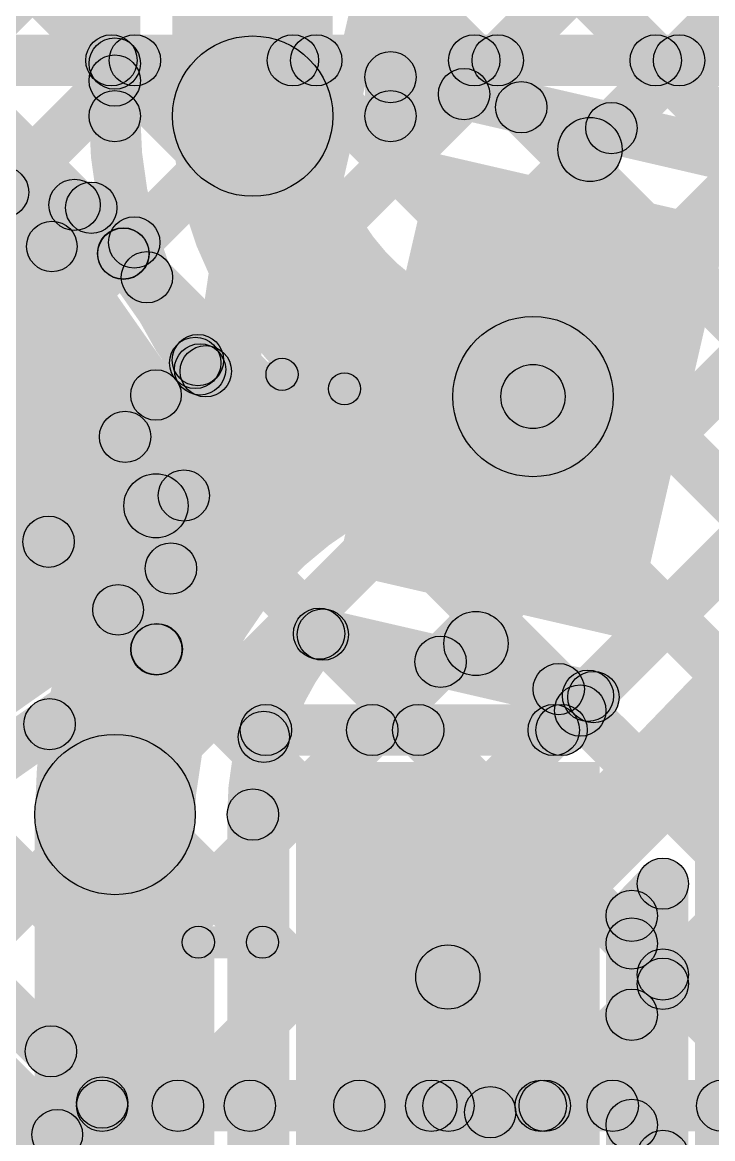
# Model space of a CAD drawing. Header units: millimetres. Extents: x -2.17 to 2.17, y -2.17 to 2.17.
# Drawn here: x -1.1864 to -1.0788, y 0.0838 to 0.2578 of the extents above; entities that cross this region are included whole.
import ezdxf

# ---------------------------------------------------------------- set-up
doc = ezdxf.new("R2010")
doc.units = ezdxf.units.MM
doc.header["$MEASUREMENT"] = 0
for name, color, linetype in [('BottomLayer', 5, 'Continuous'), ('BottomOverlay', 54, 'Continuous'), ('BottomPaste', 16, 'Continuous'), ('BottomSolder', 6, 'Continuous'), ('Mechanical2', 216, 'Continuous'), ('TopLayer', 1, 'Continuous'), ('TopOverlay', 2, 'Continuous'), ('TopPaste', 8, 'Continuous'), ('TopSolder', 216, 'Continuous')]:
    doc.layers.add(name, color=color, linetype=linetype)

# ---------------------------------------------------------------- blocks, each defined once
blk = doc.blocks.new('TEST_POINT_B_105')
at = {"layer": 'BottomLayer'}
blk.add_hatch(color=5, dxfattribs=at).paths.add_polyline_path([(0.015, 0.03), (-0.015, 0.03), (-0.03, 0.015), (-0.03, -0.015), (-0.015, -0.03), (0.015, -0.03), (0.03, -0.015), (0.03, 0.015)])
at = {"layer": 'BottomOverlay'}
h = blk.add_hatch(color=54, dxfattribs=at)
edge = h.paths.add_edge_path()
edge.add_arc((-0.017, 0.037), 0.00394, 0, 360)
h = blk.add_hatch(color=54, dxfattribs=at)
edge = h.paths.add_edge_path()
edge.add_arc((-0.017, 0.037), 0.00394, 0, 360)
h = blk.add_hatch(color=54, dxfattribs=at)
edge = h.paths.add_edge_path()
edge.add_arc((-0.017, 0.037), 0.00394, 0, 360)
for points in [[(0.017, 0.04094), (0.017, 0.03306), (-0.017, 0.03306), (-0.017, 0.04094)], [(0.017, 0.04094), (0.017, 0.03306), (-0.017, 0.03306), (-0.017, 0.04094)], [(-0.01978, 0.03978), (-0.01422, 0.03422), (-0.03422, 0.01422), (-0.03978, 0.01978)], [(0.03978, 0.01978), (0.03422, 0.01422), (0.01422, 0.03422), (0.01978, 0.03978)], [(-0.04094, 0.017), (-0.03306, 0.017), (-0.03306, -0.017), (-0.04094, -0.017)], [(0.03306, 0.017), (0.04094, 0.017), (0.04094, -0.017), (0.03306, -0.017)], [(-0.01422, -0.03422), (-0.01978, -0.03978), (-0.03978, -0.01978), (-0.03422, -0.01422)], [(0.03422, -0.01422), (0.03978, -0.01978), (0.01978, -0.03978), (0.01422, -0.03422)], [(0.017, -0.03306), (0.017, -0.04094), (-0.017, -0.04094), (-0.017, -0.03306)], [(0.017, -0.03306), (0.017, -0.04094), (-0.017, -0.04094), (-0.017, -0.03306)]]:
    blk.add_hatch(color=54, dxfattribs=at).paths.add_polyline_path(points)
h = blk.add_hatch(color=54, dxfattribs=at)
edge = h.paths.add_edge_path()
edge.add_arc((0.017, 0.037), 0.00394, 0, 360)
h = blk.add_hatch(color=54, dxfattribs=at)
edge = h.paths.add_edge_path()
edge.add_arc((0.017, 0.037), 0.00394, 0, 360)
h = blk.add_hatch(color=54, dxfattribs=at)
edge = h.paths.add_edge_path()
edge.add_arc((0.017, 0.037), 0.00394, 0, 360)
h = blk.add_hatch(color=54, dxfattribs=at)
edge = h.paths.add_edge_path()
edge.add_arc((-0.037, 0.017), 0.00394, 0, 360)
h = blk.add_hatch(color=54, dxfattribs=at)
edge = h.paths.add_edge_path()
edge.add_arc((-0.037, 0.017), 0.00394, 0, 360)
h = blk.add_hatch(color=54, dxfattribs=at)
edge = h.paths.add_edge_path()
edge.add_arc((0.037, 0.017), 0.00394, 0, 360)
h = blk.add_hatch(color=54, dxfattribs=at)
edge = h.paths.add_edge_path()
edge.add_arc((0.037, 0.017), 0.00394, 0, 360)
h = blk.add_hatch(color=54, dxfattribs=at)
edge = h.paths.add_edge_path()
edge.add_arc((-0.037, -0.017), 0.00394, 0, 360)
h = blk.add_hatch(color=54, dxfattribs=at)
edge = h.paths.add_edge_path()
edge.add_arc((-0.037, -0.017), 0.00394, 0, 360)
h = blk.add_hatch(color=54, dxfattribs=at)
edge = h.paths.add_edge_path()
edge.add_arc((0.037, -0.017), 0.00394, 0, 360)
h = blk.add_hatch(color=54, dxfattribs=at)
edge = h.paths.add_edge_path()
edge.add_arc((0.037, -0.017), 0.00394, 0, 360)
h = blk.add_hatch(color=54, dxfattribs=at)
edge = h.paths.add_edge_path()
edge.add_arc((-0.017, -0.037), 0.00394, 0, 360)
h = blk.add_hatch(color=54, dxfattribs=at)
edge = h.paths.add_edge_path()
edge.add_arc((-0.017, -0.037), 0.00394, 0, 360)
h = blk.add_hatch(color=54, dxfattribs=at)
edge = h.paths.add_edge_path()
edge.add_arc((-0.017, -0.037), 0.00394, 0, 360)
h = blk.add_hatch(color=54, dxfattribs=at)
edge = h.paths.add_edge_path()
edge.add_arc((0.017, -0.037), 0.00394, 0, 360)
h = blk.add_hatch(color=54, dxfattribs=at)
edge = h.paths.add_edge_path()
edge.add_arc((0.017, -0.037), 0.00394, 0, 360)
h = blk.add_hatch(color=54, dxfattribs=at)
edge = h.paths.add_edge_path()
edge.add_arc((0.017, -0.037), 0.00394, 0, 360)
at = {"layer": 'BottomPaste'}
blk.add_hatch(color=16, dxfattribs=at).paths.add_polyline_path([(0.015, 0.03), (-0.015, 0.03), (-0.03, 0.015), (-0.03, -0.015), (-0.015, -0.03), (0.015, -0.03), (0.03, -0.015), (0.03, 0.015)])
at = {"layer": 'BottomSolder'}
blk.add_hatch(color=6, dxfattribs=at).paths.add_polyline_path([(0.017, 0.034), (-0.017, 0.034), (-0.034, 0.017), (-0.034, -0.017), (-0.017, -0.034), (0.017, -0.034), (0.034, -0.017), (0.034, 0.017)])
at = {"layer": 'BottomOverlay'}
for centre in [(-0.017, 0.037), (-0.017, 0.037), (-0.017, 0.037), (0.017, 0.037), (0.017, 0.037), (0.017, 0.037), (-0.037, 0.017), (-0.037, 0.017), (0.037, 0.017), (0.037, 0.017), (-0.037, -0.017), (-0.037, -0.017), (0.037, -0.017), (0.037, -0.017), (-0.017, -0.037), (-0.017, -0.037), (-0.017, -0.037), (0.017, -0.037), (0.017, -0.037), (0.017, -0.037)]:
    blk.add_circle(centre, 0.00394, dxfattribs=at)
blk = doc.blocks.new('TEST_POINT_B_107')
at = {"layer": 'BottomLayer'}
blk.add_hatch(color=5, dxfattribs=at).paths.add_polyline_path([(0.015, 0.03), (-0.015, 0.03), (-0.03, 0.015), (-0.03, -0.015), (-0.015, -0.03), (0.015, -0.03), (0.03, -0.015), (0.03, 0.015)])
at = {"layer": 'BottomOverlay'}
h = blk.add_hatch(color=54, dxfattribs=at)
edge = h.paths.add_edge_path()
edge.add_arc((-0.017, 0.037), 0.00394, 0, 360)
h = blk.add_hatch(color=54, dxfattribs=at)
edge = h.paths.add_edge_path()
edge.add_arc((-0.017, 0.037), 0.00394, 0, 360)
h = blk.add_hatch(color=54, dxfattribs=at)
edge = h.paths.add_edge_path()
edge.add_arc((-0.017, 0.037), 0.00394, 0, 360)
for points in [[(0.017, 0.04094), (0.017, 0.03306), (-0.017, 0.03306), (-0.017, 0.04094)], [(0.017, 0.04094), (0.017, 0.03306), (-0.017, 0.03306), (-0.017, 0.04094)], [(-0.01978, 0.03978), (-0.01422, 0.03422), (-0.03422, 0.01422), (-0.03978, 0.01978)], [(0.03978, 0.01978), (0.03422, 0.01422), (0.01422, 0.03422), (0.01978, 0.03978)], [(-0.04094, 0.017), (-0.03306, 0.017), (-0.03306, -0.017), (-0.04094, -0.017)], [(0.03306, 0.017), (0.04094, 0.017), (0.04094, -0.017), (0.03306, -0.017)], [(-0.01422, -0.03422), (-0.01978, -0.03978), (-0.03978, -0.01978), (-0.03422, -0.01422)], [(0.03422, -0.01422), (0.03978, -0.01978), (0.01978, -0.03978), (0.01422, -0.03422)], [(0.017, -0.03306), (0.017, -0.04094), (-0.017, -0.04094), (-0.017, -0.03306)], [(0.017, -0.03306), (0.017, -0.04094), (-0.017, -0.04094), (-0.017, -0.03306)]]:
    blk.add_hatch(color=54, dxfattribs=at).paths.add_polyline_path(points)
h = blk.add_hatch(color=54, dxfattribs=at)
edge = h.paths.add_edge_path()
edge.add_arc((0.017, 0.037), 0.00394, 0, 360)
h = blk.add_hatch(color=54, dxfattribs=at)
edge = h.paths.add_edge_path()
edge.add_arc((0.017, 0.037), 0.00394, 0, 360)
h = blk.add_hatch(color=54, dxfattribs=at)
edge = h.paths.add_edge_path()
edge.add_arc((0.017, 0.037), 0.00394, 0, 360)
h = blk.add_hatch(color=54, dxfattribs=at)
edge = h.paths.add_edge_path()
edge.add_arc((-0.037, 0.017), 0.00394, 0, 360)
h = blk.add_hatch(color=54, dxfattribs=at)
edge = h.paths.add_edge_path()
edge.add_arc((-0.037, 0.017), 0.00394, 0, 360)
h = blk.add_hatch(color=54, dxfattribs=at)
edge = h.paths.add_edge_path()
edge.add_arc((0.037, 0.017), 0.00394, 0, 360)
h = blk.add_hatch(color=54, dxfattribs=at)
edge = h.paths.add_edge_path()
edge.add_arc((0.037, 0.017), 0.00394, 0, 360)
h = blk.add_hatch(color=54, dxfattribs=at)
edge = h.paths.add_edge_path()
edge.add_arc((-0.037, -0.017), 0.00394, 0, 360)
h = blk.add_hatch(color=54, dxfattribs=at)
edge = h.paths.add_edge_path()
edge.add_arc((-0.037, -0.017), 0.00394, 0, 360)
h = blk.add_hatch(color=54, dxfattribs=at)
edge = h.paths.add_edge_path()
edge.add_arc((0.037, -0.017), 0.00394, 0, 360)
h = blk.add_hatch(color=54, dxfattribs=at)
edge = h.paths.add_edge_path()
edge.add_arc((0.037, -0.017), 0.00394, 0, 360)
h = blk.add_hatch(color=54, dxfattribs=at)
edge = h.paths.add_edge_path()
edge.add_arc((-0.017, -0.037), 0.00394, 0, 360)
h = blk.add_hatch(color=54, dxfattribs=at)
edge = h.paths.add_edge_path()
edge.add_arc((-0.017, -0.037), 0.00394, 0, 360)
h = blk.add_hatch(color=54, dxfattribs=at)
edge = h.paths.add_edge_path()
edge.add_arc((-0.017, -0.037), 0.00394, 0, 360)
h = blk.add_hatch(color=54, dxfattribs=at)
edge = h.paths.add_edge_path()
edge.add_arc((0.017, -0.037), 0.00394, 0, 360)
h = blk.add_hatch(color=54, dxfattribs=at)
edge = h.paths.add_edge_path()
edge.add_arc((0.017, -0.037), 0.00394, 0, 360)
h = blk.add_hatch(color=54, dxfattribs=at)
edge = h.paths.add_edge_path()
edge.add_arc((0.017, -0.037), 0.00394, 0, 360)
at = {"layer": 'BottomPaste'}
blk.add_hatch(color=16, dxfattribs=at).paths.add_polyline_path([(0.015, 0.03), (-0.015, 0.03), (-0.03, 0.015), (-0.03, -0.015), (-0.015, -0.03), (0.015, -0.03), (0.03, -0.015), (0.03, 0.015)])
at = {"layer": 'BottomSolder'}
blk.add_hatch(color=6, dxfattribs=at).paths.add_polyline_path([(0.017, 0.034), (-0.017, 0.034), (-0.034, 0.017), (-0.034, -0.017), (-0.017, -0.034), (0.017, -0.034), (0.034, -0.017), (0.034, 0.017)])
at = {"layer": 'BottomOverlay'}
for centre in [(-0.017, 0.037), (-0.017, 0.037), (-0.017, 0.037), (0.017, 0.037), (0.017, 0.037), (0.017, 0.037), (-0.037, 0.017), (-0.037, 0.017), (0.037, 0.017), (0.037, 0.017), (-0.037, -0.017), (-0.037, -0.017), (0.037, -0.017), (0.037, -0.017), (-0.017, -0.037), (-0.017, -0.037), (-0.017, -0.037), (0.017, -0.037), (0.017, -0.037), (0.017, -0.037)]:
    blk.add_circle(centre, 0.00394, dxfattribs=at)
blk = doc.blocks.new('WS2812B_M____213')
at = {"layer": 'TopLayer'}
blk.add_hatch(color=1, dxfattribs=at).paths.add_polyline_path([(0.03504, -0.01142), (0.09409, -0.01142), (0.09409, -0.05079), (0.03504, -0.05079)])
at = {"layer": 'TopOverlay'}
h = blk.add_hatch(color=2, dxfattribs=at)
edge = h.paths.add_edge_path()
edge.add_arc((0.07, -0.06), 0.0025, 0, 360)
for points in [[(0.0725, -0.07), (0.0675, -0.07), (0.0675, -0.06), (0.0725, -0.06)], [(0.07, -0.0675), (0.07, -0.0725), (-0.07, -0.0725), (-0.07, -0.0675)]]:
    blk.add_hatch(color=2, dxfattribs=at).paths.add_polyline_path(points)
h = blk.add_hatch(color=2, dxfattribs=at)
edge = h.paths.add_edge_path()
edge.add_arc((0.07, -0.07), 0.0025, 0, 360)
h = blk.add_hatch(color=2, dxfattribs=at)
edge = h.paths.add_edge_path()
edge.add_arc((0.07, -0.07), 0.0025, 0, 360)
at = {"layer": 'TopPaste'}
blk.add_hatch(color=8, dxfattribs=at).paths.add_polyline_path([(0.03504, -0.01142), (0.09409, -0.01142), (0.09409, -0.05079), (0.03504, -0.05079)])
at = {"layer": 'TopSolder'}
blk.add_hatch(color=216, dxfattribs=at).paths.add_polyline_path([(0.03104, -0.00742), (0.09809, -0.00742), (0.09809, -0.05479), (0.03104, -0.05479)])
at = {"layer": 'TopOverlay'}
for centre in [(0.07, -0.06), (0.07, -0.07), (0.07, -0.07)]:
    blk.add_circle(centre, 0.0025, dxfattribs=at)
blk = doc.blocks.new('WS2812B_M____214')
at = {"layer": 'TopLayer'}
blk.add_hatch(color=1, dxfattribs=at).paths.add_polyline_path([(-0.09409, -0.01142), (-0.03504, -0.01142), (-0.03504, -0.05079), (-0.09409, -0.05079)])
at = {"layer": 'TopOverlay'}
h = blk.add_hatch(color=2, dxfattribs=at)
edge = h.paths.add_edge_path()
edge.add_arc((-0.07, -0.06), 0.0025, 0, 360)
for points in [[(-0.0675, -0.07), (-0.0725, -0.07), (-0.0725, -0.06), (-0.0675, -0.06)], [(0.07, -0.0675), (0.07, -0.0725), (-0.07, -0.0725), (-0.07, -0.0675)]]:
    blk.add_hatch(color=2, dxfattribs=at).paths.add_polyline_path(points)
h = blk.add_hatch(color=2, dxfattribs=at)
edge = h.paths.add_edge_path()
edge.add_arc((-0.07, -0.07), 0.0025, 0, 360)
h = blk.add_hatch(color=2, dxfattribs=at)
edge = h.paths.add_edge_path()
edge.add_arc((-0.07, -0.07), 0.0025, 0, 360)
at = {"layer": 'TopPaste'}
blk.add_hatch(color=8, dxfattribs=at).paths.add_polyline_path([(-0.09409, -0.01142), (-0.03504, -0.01142), (-0.03504, -0.05079), (-0.09409, -0.05079)])
at = {"layer": 'TopSolder'}
for points in [[(-0.09809, 0.05479), (-0.03104, 0.05479), (-0.03104, 0.00742), (-0.09809, 0.00742)], [(-0.09809, -0.00742), (-0.03104, -0.00742), (-0.03104, -0.05479), (-0.09809, -0.05479)]]:
    blk.add_hatch(color=216, dxfattribs=at).paths.add_polyline_path(points)
at = {"layer": 'TopOverlay'}
for centre in [(-0.07, -0.06), (-0.07, -0.07), (-0.07, -0.07)]:
    blk.add_circle(centre, 0.0025, dxfattribs=at)

msp = doc.modelspace()

# ---------------------------------------------------------------- hatches: boundary and pattern name
at = {"layer": 'BottomLayer'}
for points in [[(-2.022, 0.24789), (-2.022, 0.25589), (-0.734, 0.25589), (-0.734, 0.24789)], [(-1.20366, 0.24906), (-1.198, 0.25472), (-1.17547, 0.23219), (-1.18113, 0.22653)], [(-1.19343, 0.10856), (-1.19908, 0.11422), (-1.05858, 0.25472), (-1.05293, 0.24906)], [(-1.18663, 0.2285), (-1.19228, 0.23416), (-1.17172, 0.25472), (-1.16606, 0.24906)], [(-1.17916, 0.09455), (-1.18481, 0.1002), (-1.0303, 0.25472), (-1.02464, 0.24906)], [(-1.17537, 0.24906), (-1.16972, 0.25472), (-1.00672, 0.09172), (-1.01237, 0.08606)], [(-1.16788, 0.21896), (-1.17354, 0.22461), (-1.14344, 0.25472), (-1.13778, 0.24906)], [(-1.16044, 0.16983), (-1.1661, 0.17549), (-1.08687, 0.25472), (-1.08121, 0.24906)], [(-1.15936, 0.08606), (-1.16502, 0.09172), (-1.00202, 0.25472), (-0.99636, 0.24906)], [(-1.15623, 0.20232), (-1.16189, 0.20798), (-1.11515, 0.25472), (-1.1095, 0.24906)], [(-1.14709, 0.24906), (-1.14143, 0.25472), (-0.97843, 0.09172), (-0.98409, 0.08606)], [(-1.13107, 0.08606), (-1.13673, 0.09172), (-0.97373, 0.25472), (-0.96807, 0.24906)], [(-1.11881, 0.24906), (-1.11315, 0.25472), (-0.95014, 0.09171), (-0.9558, 0.08606)], [(-1.10279, 0.08606), (-1.10845, 0.09171), (-0.94545, 0.25472), (-0.93979, 0.24906)], [(-1.09052, 0.24906), (-1.08486, 0.25472), (-0.91694, 0.0868), (-0.9226, 0.08114)], [(-1.07451, 0.08606), (-1.08016, 0.09172), (-0.91716, 0.25472), (-0.91151, 0.24906)], [(-1.21972, 0.2326), (-1.21833, 0.24048), (-1.175, 0.23284), (-1.17639, 0.22496)], [(-1.17897, 0.22661), (-1.17242, 0.2312), (-1.15457, 0.20571), (-1.16112, 0.20112)], [(-1.17351, 0.21891), (-1.16785, 0.22456), (-1.035, 0.09172), (-1.04066, 0.08606)], [(-1.16155, 0.15939), (-1.16943, 0.16078), (-1.16179, 0.20411), (-1.15391, 0.20272)], [(-1.20587, 0.18447), (-1.20413, 0.19431), (-1.16474, 0.18737), (-1.16648, 0.17752)], [(-1.16409, 0.18121), (-1.15844, 0.18687), (-1.06329, 0.09172), (-1.06894, 0.08606)], [(-1.18868, 0.13896), (-1.19327, 0.14551), (-1.16778, 0.16336), (-1.16319, 0.15681)], [(-1.16838, 0.15721), (-1.16272, 0.16287), (-1.09157, 0.09172), (-1.09723, 0.08606)], [(-1.18501, 0.14556), (-1.17936, 0.15122), (-1.11985, 0.09172), (-1.12551, 0.08606)], [(-1.19933, 0.13159), (-1.19367, 0.13725), (-1.14814, 0.09172), (-1.1538, 0.08606)], [(-1.19883, 0.10856), (-1.19317, 0.11422), (-1.17117, 0.09222), (-1.17683, 0.08656)], [(-1.174, 0.08489), (-1.174, 0.09289), (-1.12, 0.09289), (-1.12, 0.08489)], [(-1.105, 0.08489), (-1.105, 0.09289), (-0.954, 0.09289), (-0.954, 0.08489)]]:
    msp.add_hatch(color=5, dxfattribs=at).paths.add_polyline_path(points)
h = msp.add_hatch(color=5, dxfattribs=at)
edge = h.paths.add_edge_path()
edge.add_arc((-1.17255, 0.25189), 0.004, 0, 360)
h = msp.add_hatch(color=5, dxfattribs=at)
edge = h.paths.add_edge_path()
edge.add_arc((-1.16889, 0.25189), 0.004, 0, 360)
h = msp.add_hatch(color=5, dxfattribs=at)
edge = h.paths.add_edge_path()
edge.add_arc((-1.14426, 0.25189), 0.004, 0, 360)
h = msp.add_hatch(color=5, dxfattribs=at)
edge = h.paths.add_edge_path()
edge.add_arc((-1.14061, 0.25189), 0.004, 0, 360)
h = msp.add_hatch(color=5, dxfattribs=at)
edge = h.paths.add_edge_path()
edge.add_arc((-1.11598, 0.25189), 0.004, 0, 360)
h = msp.add_hatch(color=5, dxfattribs=at)
edge = h.paths.add_edge_path()
edge.add_arc((-1.11232, 0.25189), 0.004, 0, 360)
h = msp.add_hatch(color=5, dxfattribs=at)
edge = h.paths.add_edge_path()
edge.add_arc((-1.08769, 0.25189), 0.004, 0, 360)
h = msp.add_hatch(color=5, dxfattribs=at)
edge = h.paths.add_edge_path()
edge.add_arc((-1.08404, 0.25189), 0.004, 0, 360)
h = msp.add_hatch(color=5, dxfattribs=at)
edge = h.paths.add_edge_path()
edge.add_arc((-1.18945, 0.23133), 0.004, 0, 360)
h = msp.add_hatch(color=5, dxfattribs=at)
edge = h.paths.add_edge_path()
edge.add_arc((-1.1783, 0.22936), 0.004, 0, 360)
h = msp.add_hatch(color=5, dxfattribs=at)
edge = h.paths.add_edge_path()
edge.add_arc((-1.17569, 0.2289), 0.004, 0, 360)
h = msp.add_hatch(color=5, dxfattribs=at)
edge = h.paths.add_edge_path()
edge.add_arc((-1.17569, 0.2289), 0.004, 0, 360)
h = msp.add_hatch(color=5, dxfattribs=at)
edge = h.paths.add_edge_path()
edge.add_arc((-1.17071, 0.22179), 0.004, 0, 360)
h = msp.add_hatch(color=5, dxfattribs=at)
edge = h.paths.add_edge_path()
edge.add_arc((-1.17068, 0.22174), 0.004, 0, 360)
h = msp.add_hatch(color=5, dxfattribs=at)
edge = h.paths.add_edge_path()
edge.add_arc((-1.15906, 0.20515), 0.004, 0, 360)
h = msp.add_hatch(color=5, dxfattribs=at)
edge = h.paths.add_edge_path()
edge.add_arc((-1.15785, 0.20341), 0.004, 0, 360)
h = msp.add_hatch(color=5, dxfattribs=at)
edge = h.paths.add_edge_path()
edge.add_arc((-1.15785, 0.20341), 0.004, 0, 360)
h = msp.add_hatch(color=5, dxfattribs=at)
edge = h.paths.add_edge_path()
edge.add_arc((-1.16126, 0.18404), 0.004, 0, 360)
h = msp.add_hatch(color=5, dxfattribs=at)
edge = h.paths.add_edge_path()
edge.add_arc((-1.16561, 0.18244), 0.005, 0, 360)
h = msp.add_hatch(color=5, dxfattribs=at)
edge = h.paths.add_edge_path()
edge.add_arc((-1.16327, 0.17266), 0.004, 0, 360)
h = msp.add_hatch(color=5, dxfattribs=at)
edge = h.paths.add_edge_path()
edge.add_arc((-1.16555, 0.16004), 0.004, 0, 360)
h = msp.add_hatch(color=5, dxfattribs=at)
edge = h.paths.add_edge_path()
edge.add_arc((-1.16549, 0.16008), 0.004, 0, 360)
h = msp.add_hatch(color=5, dxfattribs=at)
edge = h.paths.add_edge_path()
edge.add_arc((-1.16549, 0.16008), 0.004, 0, 360)
h = msp.add_hatch(color=5, dxfattribs=at)
edge = h.paths.add_edge_path()
edge.add_arc((-1.18219, 0.14839), 0.004, 0, 360)
h = msp.add_hatch(color=5, dxfattribs=at)
edge = h.paths.add_edge_path()
edge.add_arc((-1.18199, 0.09738), 0.004, 0, 360)
h = msp.add_hatch(color=5, dxfattribs=at)
edge = h.paths.add_edge_path()
edge.add_arc((-1.174, 0.08939), 0.004, 0, 360)
h = msp.add_hatch(color=5, dxfattribs=at)
edge = h.paths.add_edge_path()
edge.add_arc((-1.174, 0.08889), 0.004, 0, 360)
h = msp.add_hatch(color=5, dxfattribs=at)
edge = h.paths.add_edge_path()
edge.add_arc((-1.16219, 0.08889), 0.004, 0, 360)
h = msp.add_hatch(color=5, dxfattribs=at)
edge = h.paths.add_edge_path()
edge.add_arc((-1.15097, 0.08889), 0.004, 0, 360)
h = msp.add_hatch(color=5, dxfattribs=at)
edge = h.paths.add_edge_path()
edge.add_arc((-1.1339, 0.08889), 0.004, 0, 360)
h = msp.add_hatch(color=5, dxfattribs=at)
edge = h.paths.add_edge_path()
edge.add_arc((-1.12268, 0.08889), 0.004, 0, 360)
h = msp.add_hatch(color=5, dxfattribs=at)
edge = h.paths.add_edge_path()
edge.add_arc((-1.12, 0.08889), 0.004, 0, 360)
h = msp.add_hatch(color=5, dxfattribs=at)
edge = h.paths.add_edge_path()
edge.add_arc((-1.12, 0.08889), 0.004, 0, 360)
h = msp.add_hatch(color=5, dxfattribs=at)
edge = h.paths.add_edge_path()
edge.add_arc((-1.10562, 0.08888), 0.004, 0, 360)
h = msp.add_hatch(color=5, dxfattribs=at)
edge = h.paths.add_edge_path()
edge.add_arc((-1.105, 0.08889), 0.004, 0, 360)
h = msp.add_hatch(color=5, dxfattribs=at)
edge = h.paths.add_edge_path()
edge.add_arc((-1.105, 0.08889), 0.004, 0, 360)
h = msp.add_hatch(color=5, dxfattribs=at)
edge = h.paths.add_edge_path()
edge.add_arc((-1.0944, 0.08889), 0.004, 0, 360)
h = msp.add_hatch(color=5, dxfattribs=at)
edge = h.paths.add_edge_path()
edge.add_arc((-1.07733, 0.08889), 0.004, 0, 360)
h = msp.add_hatch(color=5, dxfattribs=at)
edge = h.paths.add_edge_path()
edge.add_arc((-1.1135, 0.08788), 0.004, 0, 360)
h = msp.add_hatch(color=5, dxfattribs=at)
edge = h.paths.add_edge_path()
edge.add_arc((-1.1135, 0.08788), 0.004, 0, 360)
at = {"layer": 'TopLayer'}
for points in [[(-1.16804, 0.24319), (-1.17604, 0.24319), (-1.17604, 0.31027), (-1.16804, 0.31027)], [(-1.13804, 0.24319), (-1.16304, 0.24319), (-1.16304, 0.31027), (-1.13804, 0.31027)], [(-1.12504, 0.24927), (-1.13304, 0.24927), (-1.13304, 0.31027), (-1.12504, 0.31027)], [(-1.13187, 0.29041), (-1.12621, 0.29607), (-1.06905, 0.23891), (-1.07471, 0.23325)], [(-1.11476, 0.2438), (-1.12041, 0.24946), (-1.08116, 0.28871), (-1.0755, 0.28306)], [(-1.09178, 0.2385), (-1.09743, 0.24415), (-1.05604, 0.28555), (-1.05038, 0.27989)], [(-1.20717, 0.23624), (-1.21283, 0.24189), (-1.17487, 0.27985), (-1.16921, 0.2742)], [(-1.1943, 0.26799), (-1.18865, 0.27365), (-1.16921, 0.25421), (-1.17487, 0.24856)], [(-1.13187, 0.26213), (-1.12621, 0.26778), (-1.10583, 0.2474), (-1.11148, 0.24174)], [(-1.20395, 0.24935), (-1.19829, 0.255), (-1.16418, 0.2209), (-1.16984, 0.21524)], [(-1.12994, 0.24538), (-1.12814, 0.25317), (-1.06332, 0.23821), (-1.06512, 0.23041)], [(-1.19799, 0.21713), (-1.20365, 0.22279), (-1.17487, 0.25157), (-1.16921, 0.24591)], [(-1.12504, 0.24319), (-1.13304, 0.24319), (-1.13304, 0.24927), (-1.12504, 0.24927)], [(-1.10196, 0.19835), (-1.1117, 0.2006), (-1.10281, 0.23911), (-1.09307, 0.23686)], [(-1.20547, 0.22259), (-1.19981, 0.22824), (-1.16759, 0.19602), (-1.17325, 0.19037)], [(-1.19235, 0.19449), (-1.19801, 0.20015), (-1.17183, 0.22633), (-1.16617, 0.22067)], [(-1.19567, 0.16288), (-1.20133, 0.16854), (-1.16232, 0.20755), (-1.15666, 0.20189)], [(-1.11085, 0.15983), (-1.12059, 0.16208), (-1.1117, 0.2006), (-1.10196, 0.19835)], [(-1.19871, 0.18754), (-1.19305, 0.1932), (-1.17952, 0.17967), (-1.18517, 0.17401)], [(-1.11651, 0.10548), (-1.1237, 0.11243), (-1.04982, 0.18895), (-1.04262, 0.18201)], [(-1.14108, 0.1586), (-1.13928, 0.1664), (-1.0965, 0.15652), (-1.0983, 0.14873)], [(-1.14242, 0.15954), (-1.13676, 0.16519), (-1.12188, 0.15031), (-1.12754, 0.14466)], [(-1.12905, 0.14466), (-1.1347, 0.15031), (-1.12406, 0.16096), (-1.11841, 0.1553)], [(-1.10564, 0.15105), (-1.09999, 0.1567), (-1.09662, 0.15333), (-1.10228, 0.14768)], [(-1.10076, 0.14466), (-1.10642, 0.15031), (-1.10108, 0.15565), (-1.09543, 0.14999)], [(-1.09949, 0.14471), (-1.10524, 0.15026), (-1.10028, 0.1554), (-1.09452, 0.14985)], [(-1.14846, 0.14348), (-1.14846, 0.15148), (-1.10236, 0.15148), (-1.10236, 0.14348)], [(-1.14479, 0.07043), (-1.15279, 0.07043), (-1.15279, 0.14641), (-1.14479, 0.14641)], [(-1.1595, -0.03561), (-1.1845, -0.03561), (-1.1845, 0.1343), (-1.1595, 0.1343)], [(-1.1465, 0.02335), (-1.1545, 0.02335), (-1.1545, 0.1343), (-1.1465, 0.1343)], [(-1.08854, 0.11573), (-1.09429, 0.12129), (-1.08946, 0.1263), (-1.08371, 0.12074)], [(-1.08258, 0.07043), (-1.09058, 0.07043), (-1.09058, 0.12352), (-1.08258, 0.12352)], [(-1.08742, 0.07043), (-1.09542, 0.07043), (-1.09542, 0.11851), (-1.08742, 0.11851)], [(-1.09425, 0.11136), (-1.08859, 0.11702), (-1.08375, 0.11219), (-1.08941, 0.10653)], [(-1.08859, 0.10026), (-1.09425, 0.10592), (-1.08941, 0.11075), (-1.08375, 0.1051)], [(-1.09425, 0.08308), (-1.08859, 0.08874), (-1.08375, 0.0839), (-1.08941, 0.07825)]]:
    msp.add_hatch(color=1, dxfattribs=at).paths.add_polyline_path(points)
h = msp.add_hatch(color=1, dxfattribs=at)
edge = h.paths.add_edge_path()
edge.add_arc((-1.17204, 0.25139), 0.004, 0, 360)
h = msp.add_hatch(color=1, dxfattribs=at)
edge = h.paths.add_edge_path()
edge.add_arc((-1.15054, 0.24319), 0.0125, 0, 360)
h = msp.add_hatch(color=1, dxfattribs=at)
edge = h.paths.add_edge_path()
edge.add_arc((-1.15054, 0.24319), 0.0125, 0, 360)
h = msp.add_hatch(color=1, dxfattribs=at)
edge = h.paths.add_edge_path()
edge.add_arc((-1.17204, 0.24874), 0.004, 0, 360)
h = msp.add_hatch(color=1, dxfattribs=at)
edge = h.paths.add_edge_path()
edge.add_arc((-1.12904, 0.24927), 0.004, 0, 360)
h = msp.add_hatch(color=1, dxfattribs=at)
edge = h.paths.add_edge_path()
edge.add_arc((-1.12904, 0.24927), 0.004, 0, 360)
h = msp.add_hatch(color=1, dxfattribs=at)
edge = h.paths.add_edge_path()
edge.add_arc((-1.12904, 0.24927), 0.004, 0, 360)
h = msp.add_hatch(color=1, dxfattribs=at)
edge = h.paths.add_edge_path()
edge.add_arc((-1.11758, 0.24663), 0.004, 0, 360)
h = msp.add_hatch(color=1, dxfattribs=at)
edge = h.paths.add_edge_path()
edge.add_arc((-1.17204, 0.24319), 0.004, 0, 360)
h = msp.add_hatch(color=1, dxfattribs=at)
edge = h.paths.add_edge_path()
edge.add_arc((-1.17204, 0.24319), 0.004, 0, 360)
h = msp.add_hatch(color=1, dxfattribs=at)
edge = h.paths.add_edge_path()
edge.add_arc((-1.12904, 0.24319), 0.004, 0, 360)
h = msp.add_hatch(color=1, dxfattribs=at)
edge = h.paths.add_edge_path()
edge.add_arc((-1.10866, 0.24457), 0.004, 0, 360)
h = msp.add_hatch(color=1, dxfattribs=at)
edge = h.paths.add_edge_path()
edge.add_arc((-1.0946, 0.24132), 0.004, 0, 360)
h = msp.add_hatch(color=1, dxfattribs=at)
edge = h.paths.add_edge_path()
edge.add_arc((-1.09794, 0.23799), 0.005, 0, 360)
h = msp.add_hatch(color=1, dxfattribs=at)
edge = h.paths.add_edge_path()
edge.add_arc((-1.169, 0.2235), 0.004, 0, 360)
h = msp.add_hatch(color=1, dxfattribs=at)
edge = h.paths.add_edge_path()
edge.add_arc((-1.16701, 0.21807), 0.004, 0, 360)
h = msp.add_hatch(color=1, dxfattribs=at)
edge = h.paths.add_edge_path()
edge.add_arc((-1.10683, 0.19947), 0.0125, 0, 360)
h = msp.add_hatch(color=1, dxfattribs=at)
edge = h.paths.add_edge_path()
edge.add_arc((-1.10683, 0.19947), 0.0125, 0, 360)
h = msp.add_hatch(color=1, dxfattribs=at)
edge = h.paths.add_edge_path()
edge.add_arc((-1.15949, 0.20472), 0.004, 0, 360)
h = msp.add_hatch(color=1, dxfattribs=at)
edge = h.paths.add_edge_path()
edge.add_arc((-1.15874, 0.20371), 0.004, 0, 360)
h = msp.add_hatch(color=1, dxfattribs=at)
edge = h.paths.add_edge_path()
edge.add_arc((-1.15874, 0.20371), 0.004, 0, 360)
h = msp.add_hatch(color=1, dxfattribs=at)
edge = h.paths.add_edge_path()
edge.add_arc((-1.10683, 0.19947), 0.005, 0, 360)
h = msp.add_hatch(color=1, dxfattribs=at)
edge = h.paths.add_edge_path()
edge.add_arc((-1.10683, 0.19947), 0.005, 0, 360)
h = msp.add_hatch(color=1, dxfattribs=at)
edge = h.paths.add_edge_path()
edge.add_arc((-1.17042, 0.19319), 0.004, 0, 360)
h = msp.add_hatch(color=1, dxfattribs=at)
edge = h.paths.add_edge_path()
edge.add_arc((-1.18235, 0.17684), 0.004, 0, 360)
h = msp.add_hatch(color=1, dxfattribs=at)
edge = h.paths.add_edge_path()
edge.add_arc((-1.14018, 0.1625), 0.004, 0, 360)
h = msp.add_hatch(color=1, dxfattribs=at)
edge = h.paths.add_edge_path()
edge.add_arc((-1.14018, 0.1625), 0.004, 0, 360)
h = msp.add_hatch(color=1, dxfattribs=at)
edge = h.paths.add_edge_path()
edge.add_arc((-1.13959, 0.16236), 0.004, 0, 360)
h = msp.add_hatch(color=1, dxfattribs=at)
edge = h.paths.add_edge_path()
edge.add_arc((-1.11572, 0.16096), 0.005, 0, 360)
h = msp.add_hatch(color=1, dxfattribs=at)
edge = h.paths.add_edge_path()
edge.add_arc((-1.12123, 0.15813), 0.004, 0, 360)
h = msp.add_hatch(color=1, dxfattribs=at)
edge = h.paths.add_edge_path()
edge.add_arc((-1.10282, 0.15387), 0.004, 0, 360)
h = msp.add_hatch(color=1, dxfattribs=at)
edge = h.paths.add_edge_path()
edge.add_arc((-1.09825, 0.15282), 0.004, 0, 360)
h = msp.add_hatch(color=1, dxfattribs=at)
edge = h.paths.add_edge_path()
edge.add_arc((-1.0974, 0.15262), 0.004, 0, 360)
h = msp.add_hatch(color=1, dxfattribs=at)
edge = h.paths.add_edge_path()
edge.add_arc((-1.0974, 0.15262), 0.004, 0, 360)
h = msp.add_hatch(color=1, dxfattribs=at)
edge = h.paths.add_edge_path()
edge.add_arc((-1.09945, 0.15051), 0.004, 0, 360)
h = msp.add_hatch(color=1, dxfattribs=at)
edge = h.paths.add_edge_path()
edge.add_arc((-1.14846, 0.14748), 0.004, 0, 360)
h = msp.add_hatch(color=1, dxfattribs=at)
edge = h.paths.add_edge_path()
edge.add_arc((-1.14846, 0.14748), 0.004, 0, 360)
h = msp.add_hatch(color=1, dxfattribs=at)
edge = h.paths.add_edge_path()
edge.add_arc((-1.13188, 0.14748), 0.004, 0, 360)
h = msp.add_hatch(color=1, dxfattribs=at)
edge = h.paths.add_edge_path()
edge.add_arc((-1.12471, 0.14748), 0.004, 0, 360)
h = msp.add_hatch(color=1, dxfattribs=at)
edge = h.paths.add_edge_path()
edge.add_arc((-1.10359, 0.14748), 0.004, 0, 360)
h = msp.add_hatch(color=1, dxfattribs=at)
edge = h.paths.add_edge_path()
edge.add_arc((-1.10236, 0.14748), 0.004, 0, 360)
h = msp.add_hatch(color=1, dxfattribs=at)
edge = h.paths.add_edge_path()
edge.add_arc((-1.10236, 0.14748), 0.004, 0, 360)
h = msp.add_hatch(color=1, dxfattribs=at)
edge = h.paths.add_edge_path()
edge.add_arc((-1.14879, 0.14641), 0.004, 0, 360)
h = msp.add_hatch(color=1, dxfattribs=at)
edge = h.paths.add_edge_path()
edge.add_arc((-1.14879, 0.14641), 0.004, 0, 360)
h = msp.add_hatch(color=1, dxfattribs=at)
edge = h.paths.add_edge_path()
edge.add_arc((-1.172, 0.1343), 0.0125, 0, 360)
h = msp.add_hatch(color=1, dxfattribs=at)
edge = h.paths.add_edge_path()
edge.add_arc((-1.172, 0.1343), 0.0125, 0, 360)
h = msp.add_hatch(color=1, dxfattribs=at)
edge = h.paths.add_edge_path()
edge.add_arc((-1.1505, 0.1343), 0.004, 0, 360)
h = msp.add_hatch(color=1, dxfattribs=at)
edge = h.paths.add_edge_path()
edge.add_arc((-1.1505, 0.1343), 0.004, 0, 360)
h = msp.add_hatch(color=1, dxfattribs=at)
edge = h.paths.add_edge_path()
edge.add_arc((-1.08658, 0.12352), 0.004, 0, 360)
h = msp.add_hatch(color=1, dxfattribs=at)
edge = h.paths.add_edge_path()
edge.add_arc((-1.08658, 0.12352), 0.004, 0, 360)
h = msp.add_hatch(color=1, dxfattribs=at)
edge = h.paths.add_edge_path()
edge.add_arc((-1.09142, 0.11851), 0.004, 0, 360)
h = msp.add_hatch(color=1, dxfattribs=at)
edge = h.paths.add_edge_path()
edge.add_arc((-1.09142, 0.11851), 0.004, 0, 360)
h = msp.add_hatch(color=1, dxfattribs=at)
edge = h.paths.add_edge_path()
edge.add_arc((-1.09142, 0.11419), 0.004, 0, 360)
h = msp.add_hatch(color=1, dxfattribs=at)
edge = h.paths.add_edge_path()
edge.add_arc((-1.1201, 0.10896), 0.005, 0, 360)
h = msp.add_hatch(color=1, dxfattribs=at)
edge = h.paths.add_edge_path()
edge.add_arc((-1.08658, 0.10936), 0.004, 0, 360)
h = msp.add_hatch(color=1, dxfattribs=at)
edge = h.paths.add_edge_path()
edge.add_arc((-1.08658, 0.10792), 0.004, 0, 360)
h = msp.add_hatch(color=1, dxfattribs=at)
edge = h.paths.add_edge_path()
edge.add_arc((-1.09142, 0.10309), 0.004, 0, 360)
h = msp.add_hatch(color=1, dxfattribs=at)
edge = h.paths.add_edge_path()
edge.add_arc((-1.09142, 0.08591), 0.004, 0, 360)
h = msp.add_hatch(color=1, dxfattribs=at)
edge = h.paths.add_edge_path()
edge.add_arc((-1.08658, 0.08107), 0.004, 0, 360)

# ---------------------------------------------------------------- linework, layer by layer
at = {"layer": 'BottomLayer', "const_width": 0.008}
for points in [[(-1.12, 0.08889, -0.076877), (-1.1135, 0.08788)], [(-1.1135, 0.08788, -0.058859), (-1.105, 0.08889)]]:
    msp.add_lwpolyline(points, format="xyb", dxfattribs=at)
at = {"layer": 'BottomLayer'}
for centre, radius in [((-1.17255, 0.25189), 0.004), ((-1.16889, 0.25189), 0.004), ((-1.14426, 0.25189), 0.004), ((-1.14061, 0.25189), 0.004), ((-1.11598, 0.25189), 0.004), ((-1.11232, 0.25189), 0.004), ((-1.08769, 0.25189), 0.004), ((-1.08404, 0.25189), 0.004), ((-1.18945, 0.23133), 0.004), ((-1.1783, 0.22936), 0.004), ((-1.17569, 0.2289), 0.004), ((-1.17569, 0.2289), 0.004), ((-1.17071, 0.22179), 0.004), ((-1.17068, 0.22174), 0.004), ((-1.15906, 0.20515), 0.004), ((-1.15785, 0.20341), 0.004), ((-1.15785, 0.20341), 0.004), ((-1.16126, 0.18404), 0.004), ((-1.16561, 0.18244), 0.005), ((-1.16327, 0.17266), 0.004), ((-1.16555, 0.16004), 0.004), ((-1.16549, 0.16008), 0.004), ((-1.16549, 0.16008), 0.004), ((-1.18219, 0.14839), 0.004), ((-1.18199, 0.09738), 0.004), ((-1.174, 0.08939), 0.004), ((-1.174, 0.08889), 0.004), ((-1.16219, 0.08889), 0.004), ((-1.15097, 0.08889), 0.004), ((-1.1339, 0.08889), 0.004), ((-1.12268, 0.08889), 0.004), ((-1.12, 0.08889), 0.004), ((-1.12, 0.08889), 0.004), ((-1.10562, 0.08888), 0.004), ((-1.105, 0.08889), 0.004), ((-1.105, 0.08889), 0.004), ((-1.0944, 0.08889), 0.004), ((-1.07733, 0.08889), 0.004), ((-1.1135, 0.08788), 0.004), ((-1.1135, 0.08788), 0.004)]:
    msp.add_circle(centre, radius, dxfattribs=at)
at = {"layer": 'Mechanical2', "const_width": 0.01}
for points in [[(2.16535, 0.001, 1), (-2.16535, 0.001, 1)], [(2.08135, -0.01, 1), (-2.04935, -0.01, 1)], [(1.84055, 0.001, 1), (-1.84055, 0.001, 1)], [(1.6437, 0.001, 1), (-1.6437, 0.001, 1)], [(1.50394, 0, 1), (-1.50394, 0, 1)], [(1.30709, 0.001, 1), (-1.30709, 0.001, 1)], [(1.17323, 0.001, 1), (-1.17323, 0.001, 1)]]:
    msp.add_lwpolyline(points, format="xyb", close=True, dxfattribs=at)
at = {"layer": 'TopLayer'}
for points, const_width in [([(-1.1875, 0.29453, -0.211234), (-1.21127, 0.24077)], 0.008), ([(-1.10683, 0.19947, -0.414214), (-1.15054, 0.24319)], 0.025), ([(-1.15874, 0.20371, -0.163992), (-1.17204, 0.24319)], 0.008), ([(-1.172, 0.1343, -0.414214), (-1.10683, 0.19947)], 0.025), ([(-1.1935, 0.1343, -0.23643), (-1.15874, 0.20371)], 0.008), ([(-1.14846, 0.14748, -0.099148), (-1.14018, 0.1625)], 0.008), ([(-1.1505, 0.1343, -0.070361), (-1.14879, 0.14641)], 0.008)]:
    msp.add_lwpolyline(points, format="xyb", dxfattribs=dict(at, const_width=const_width))
for centre, radius in [((-1.17204, 0.25139), 0.004), ((-1.15054, 0.24319), 0.0125), ((-1.15054, 0.24319), 0.0125), ((-1.17204, 0.24874), 0.004), ((-1.12904, 0.24927), 0.004), ((-1.12904, 0.24927), 0.004), ((-1.12904, 0.24927), 0.004), ((-1.11758, 0.24663), 0.004), ((-1.17204, 0.24319), 0.004), ((-1.17204, 0.24319), 0.004), ((-1.12904, 0.24319), 0.004), ((-1.10866, 0.24457), 0.004), ((-1.0946, 0.24132), 0.004), ((-1.09794, 0.23799), 0.005), ((-1.169, 0.2235), 0.004), ((-1.16701, 0.21807), 0.004), ((-1.10683, 0.19947), 0.0125), ((-1.10683, 0.19947), 0.0125), ((-1.15949, 0.20472), 0.004), ((-1.15874, 0.20371), 0.004), ((-1.15874, 0.20371), 0.004), ((-1.10683, 0.19947), 0.005), ((-1.10683, 0.19947), 0.005), ((-1.17042, 0.19319), 0.004), ((-1.18235, 0.17684), 0.004), ((-1.14018, 0.1625), 0.004), ((-1.14018, 0.1625), 0.004), ((-1.13959, 0.16236), 0.004), ((-1.11572, 0.16096), 0.005), ((-1.12123, 0.15813), 0.004), ((-1.10282, 0.15387), 0.004), ((-1.09825, 0.15282), 0.004), ((-1.0974, 0.15262), 0.004), ((-1.0974, 0.15262), 0.004), ((-1.09945, 0.15051), 0.004), ((-1.14846, 0.14748), 0.004), ((-1.14846, 0.14748), 0.004), ((-1.13188, 0.14748), 0.004), ((-1.12471, 0.14748), 0.004), ((-1.10359, 0.14748), 0.004), ((-1.10236, 0.14748), 0.004), ((-1.10236, 0.14748), 0.004), ((-1.14879, 0.14641), 0.004), ((-1.14879, 0.14641), 0.004), ((-1.172, 0.1343), 0.0125), ((-1.172, 0.1343), 0.0125), ((-1.1505, 0.1343), 0.004), ((-1.1505, 0.1343), 0.004), ((-1.08658, 0.12352), 0.004), ((-1.08658, 0.12352), 0.004), ((-1.09142, 0.11851), 0.004), ((-1.09142, 0.11851), 0.004), ((-1.09142, 0.11419), 0.004), ((-1.1201, 0.10896), 0.005), ((-1.08658, 0.10936), 0.004), ((-1.08658, 0.10792), 0.004), ((-1.09142, 0.10309), 0.004), ((-1.09142, 0.08591), 0.004), ((-1.08658, 0.08107), 0.004)]:
    msp.add_circle(centre, radius, dxfattribs=at)

# ---------------------------------------------------------------- block references
for name, p, rotation in [('WS2812B_M____213', (-1.062, 0.25539), 257), ('TEST_POINT_B_105', (-1.205, 0.18939), 170), ('WS2812B_M____214', (-1.089, 0.04439), 270), ('TEST_POINT_B_107', (-1.218, 0.06739), 180)]:
    msp.add_blockref(name, p, dxfattribs=dict(rotation=rotation))

doc.saveas('drawing.dxf')
